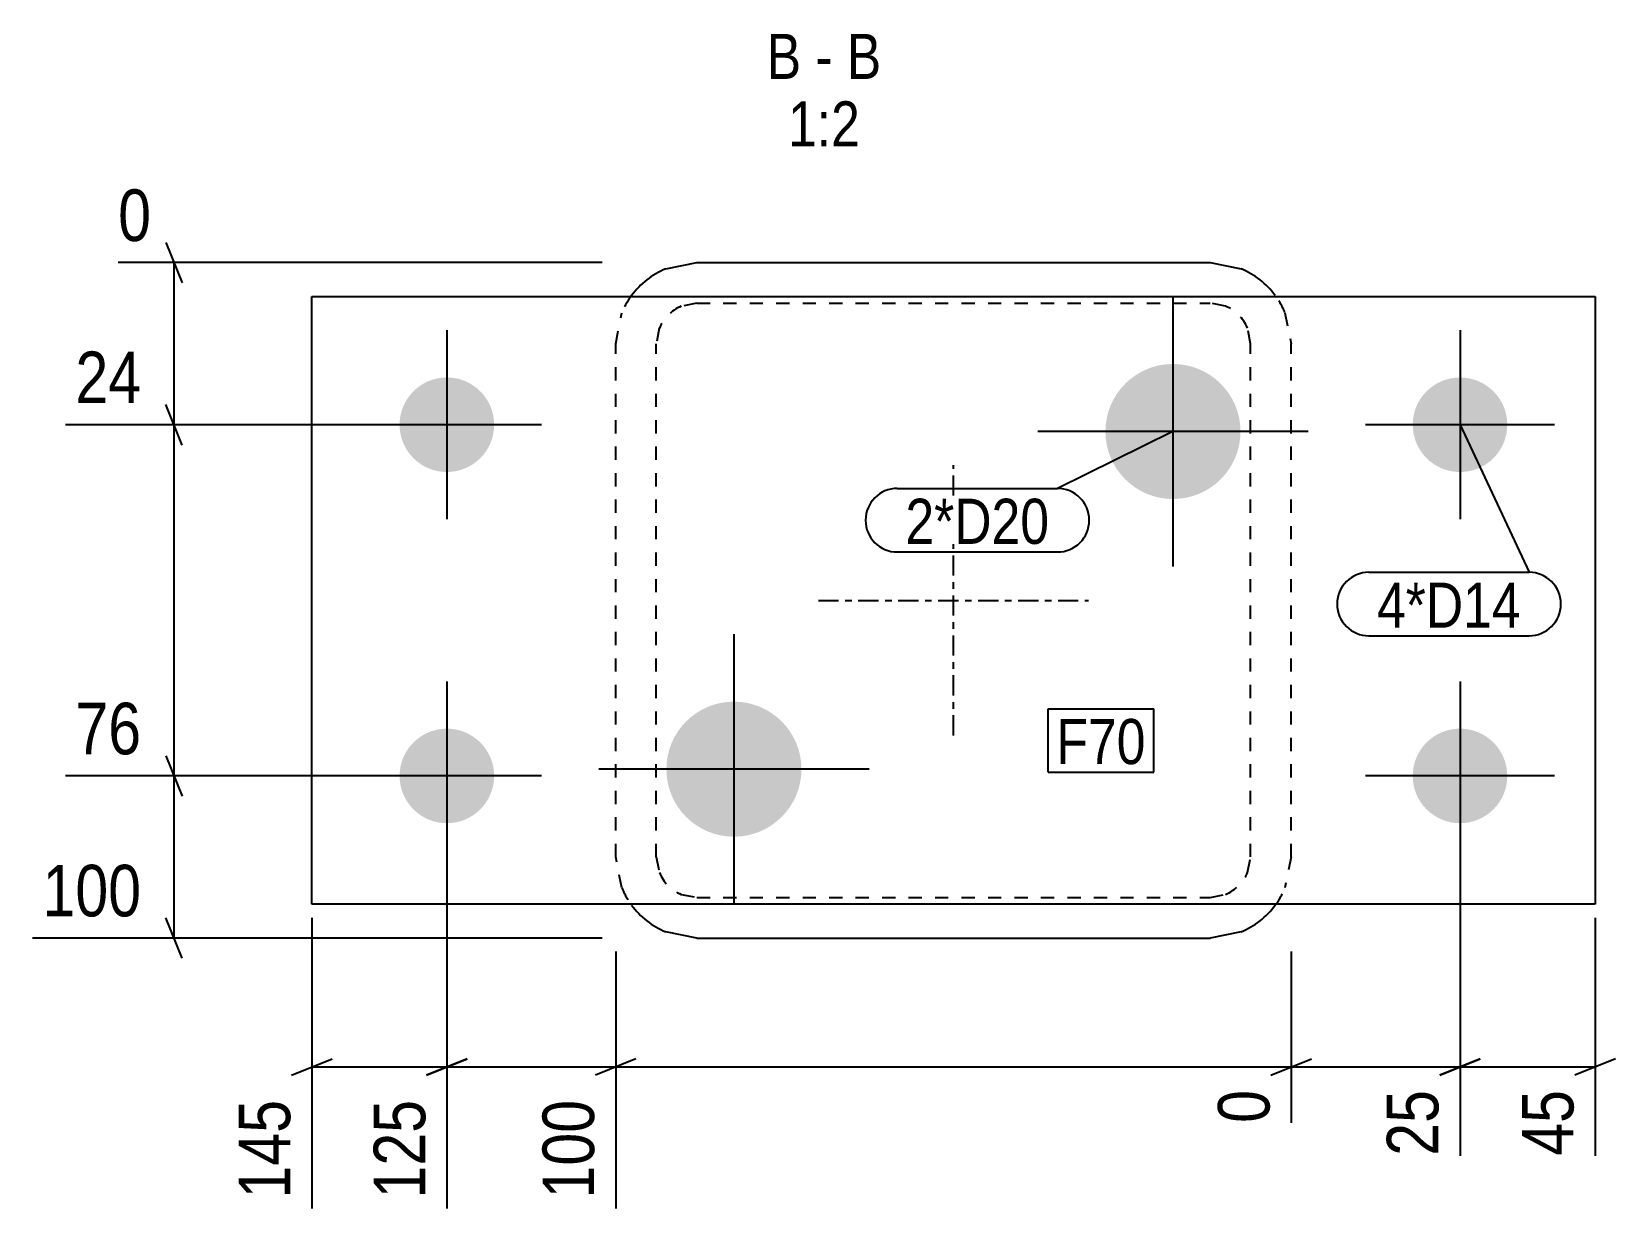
# Model space of a CAD drawing. Header units: millimetres. Extents: x 18 to 28554, y 3 to 713.
# Drawn here: x 6816.7 to 7051.2, y 4.7 to 179 of the extents above; entities that cross this region are included whole.
import ezdxf

# ---------------------------------------------------------------- set-up
doc = ezdxf.new("R2010")
doc.units = ezdxf.units.MM
doc.linetypes.add('DXK_LINE_DOT2', pattern=[3.9198, 1.9599, -1.9599])
doc.linetypes.add('DXK_LINE_DOT3', pattern=[5.9187, 2.979, -0.9799, 0.9799, -0.9799])
for name, color, linetype in [('MÅLSÆTNING', 7, 'Continuous'), ('STÅL', 7, 'Continuous'), ('TEKST', 7, 'Continuous')]:
    doc.layers.add(name, color=color, linetype=linetype)
doc.styles.add('Arial Narrow', font='ARIALN.TTF', dxfattribs={"height": 0.2})

msp = doc.modelspace()

# ---------------------------------------------------------------- hatches: boundary and pattern name
at = {"layer": 'STÅL', "linetype": 'Continuous'}
for points in [[(6995.66, 119.83, -1), (6975.66, 119.83, -1)], [(6878.16, 113.83, -1), (6878.16, 127.83, -1)], [(7028.16, 113.83, -1), (7028.16, 127.83, -1)], [(6930.66, 69.83, -1), (6910.66, 69.83, -1)], [(6878.16, 61.83, -1), (6878.16, 75.83, -1)], [(7028.16, 61.83, -1), (7028.16, 75.83, -1)]]:
    msp.add_hatch(color=96, dxfattribs=at).paths.add_polyline_path(points)

# ---------------------------------------------------------------- linework, layer by layer
at = {"layer": 'MÅLSÆTNING', "color": 7, "linetype": 'Continuous'}
for p, q in [((6836.57, 147.83), (6838.97, 141.83)), ((6901.16, 144.83), (6829.49, 144.83)), ((6837.77, 120.83), (6837.77, 144.83)), ((6838.97, 117.83), (6836.57, 123.83)), ((6838.97, 117.83), (6836.57, 123.83)), ((6876.16, 120.83), (6821.7, 120.83)), ((6876.16, 120.83), (6821.7, 120.83)), ((6837.77, 68.83), (6837.77, 120.83)), ((6836.57, 71.83), (6838.97, 65.83)), ((6836.57, 71.83), (6838.97, 65.83)), ((6876.16, 68.83), (6821.7, 68.83)), ((6876.16, 68.83), (6821.7, 68.83)), ((6837.77, 44.83), (6837.77, 68.83)), ((6878.16, 66.83), (6878.16, 4.8)), ((6878.16, 66.83), (6878.16, 4.8)), ((7028.16, 66.83), (7028.16, 12.59)), ((7028.16, 66.83), (7028.16, 12.59)), ((6838.97, 41.83), (6836.57, 47.83)), ((6858.16, 47.83), (6858.16, 4.8)), ((7048.16, 47.83), (7048.16, 12.59)), ((6901.16, 44.83), (6816.83, 44.83)), ((6903.16, 42.83), (6903.16, 4.8)), ((6903.16, 42.83), (6903.16, 4.8)), ((7003.16, 42.83), (7003.16, 17.46)), ((7003.16, 42.83), (7003.16, 17.46)), ((6855.16, 24.54), (6861.16, 26.94)), ((6881.16, 26.94), (6875.16, 24.54)), ((6875.16, 24.54), (6881.16, 26.94)), ((6906.16, 26.94), (6900.16, 24.54)), ((6906.16, 26.94), (6900.16, 24.54)), ((7000.16, 24.54), (7006.16, 26.94)), ((7000.16, 24.54), (7006.16, 26.94)), ((7031.16, 26.94), (7025.16, 24.54)), ((7051.16, 26.94), (7045.16, 24.54)), ((6858.16, 25.74), (6878.16, 25.74)), ((6878.16, 25.74), (6903.16, 25.74)), ((6903.16, 25.74), (7003.16, 25.74)), ((7003.16, 25.74), (7028.16, 25.74)), ((7028.16, 25.74), (7048.16, 25.74))]:
    msp.add_line(p, q, dxfattribs=at)
at = {"layer": 'STÅL', "color": 2, "linetype": 'Continuous'}
for p, q in [((6910.56, 143.92), (6915.16, 144.83)), ((6915.16, 144.83), (6991.16, 144.83)), ((6991.16, 144.83), (6995.75, 143.92)), ((6858.16, 49.83), (6858.16, 139.83)), ((6858.16, 139.83), (7048.16, 139.83)), ((7048.16, 139.83), (7048.16, 49.83)), ((7048.16, 49.83), (6858.16, 49.83)), ((6915.16, 44.83), (6910.56, 45.75)), ((6915.16, 44.83), (6991.16, 44.83)), ((6995.75, 45.75), (6991.16, 44.83))]:
    msp.add_line(p, q, dxfattribs=at)
at = {"layer": 'STÅL', "color": 7, "linetype": 'DXK_LINE_DOT2'}
for p, q in [((6915.16, 138.83), (6912.86, 138.38)), ((6915.16, 138.83), (6991.16, 138.83)), ((6993.45, 138.38), (6991.16, 138.83)), ((6903.16, 132.83), (6904.07, 137.42)), ((7002.24, 137.42), (7003.16, 132.83)), ((6909.61, 135.13), (6909.16, 132.83)), ((6997.16, 132.83), (6996.7, 135.13)), ((6903.16, 56.83), (6903.16, 132.83)), ((6909.16, 56.83), (6909.16, 132.83)), ((6997.16, 56.83), (6997.16, 132.83)), ((7003.16, 56.83), (7003.16, 132.83)), ((6904.07, 52.24), (6903.16, 56.83)), ((6909.16, 56.83), (6909.61, 54.54)), ((6996.7, 54.54), (6997.16, 56.83)), ((7003.16, 56.83), (7002.24, 52.24)), ((6912.86, 51.29), (6915.16, 50.83)), ((6915.16, 50.83), (6991.16, 50.83)), ((6991.16, 50.83), (6993.45, 51.29))]:
    msp.add_line(p, q, dxfattribs=at)
at = {"layer": 'STÅL', "color": 96, "linetype": 'Continuous'}
for p, q in [((6985.66, 139.83), (6985.66, 99.83)), ((6878.16, 134.83), (6878.16, 106.83)), ((7028.16, 134.83), (7028.16, 106.83)), ((6892.16, 120.83), (6864.16, 120.83)), ((7005.66, 119.83), (6965.66, 119.83)), ((7042.16, 120.83), (7014.16, 120.83)), ((6920.66, 89.83), (6920.66, 49.83)), ((6878.16, 82.83), (6878.16, 54.83)), ((7028.16, 82.83), (7028.16, 54.83)), ((6892.16, 68.83), (6864.16, 68.83)), ((6940.66, 69.83), (6900.66, 69.83)), ((7042.16, 68.83), (7014.16, 68.83))]:
    msp.add_line(p, q, dxfattribs=at)
at = {"layer": 'STÅL', "color": 7, "linetype": 'DXK_LINE_DOT3'}
for p, q in [((6953.16, 74.83), (6953.16, 114.83)), ((6933.16, 94.83), (6973.16, 94.83))]:
    msp.add_line(p, q, dxfattribs=at)
at = {"layer": 'STÅL', "color": 2, "linetype": 'Continuous'}
for centre, start, end in [((6915.16, 132.83), 112.5, 143.5514), ((6991.16, 132.83), 36.4486, 67.5), ((6915.16, 56.83), 216.4486, 247.5), ((6991.16, 56.83), 292.5, 323.5514)]:
    msp.add_arc(centre, 12, start, end, dxfattribs=at)
at = {"layer": 'STÅL', "color": 7, "linetype": 'DXK_LINE_DOT2'}
for centre, radius, start, end in [((6915.16, 132.83), 12, 143.5514, 157.5), ((6915.16, 132.83), 6, 112.5, 157.5), ((6991.16, 132.83), 6, 22.5, 67.5), ((6991.16, 132.83), 12, 22.5, 36.4486), ((6915.16, 56.83), 6, 202.5, 247.5), ((6991.16, 56.83), 6, 292.5, 337.5), ((6915.16, 56.83), 12, 202.5, 216.4486), ((6991.16, 56.83), 12, 323.5514, 337.5)]:
    msp.add_arc(centre, radius, start, end, dxfattribs=at)
at = {"layer": 'TEKST', "color": 7, "linetype": 'Continuous'}
for p, q in [((6985.66, 119.83), (6968.57, 111.39)), ((7028.16, 120.83), (7038.39, 98.98)), ((6944.85, 111.39), (6968.57, 111.39)), ((6944.85, 101.99), (6968.57, 101.99)), ((7014.67, 98.98), (7038.39, 98.98)), ((7014.67, 89.58), (7038.39, 89.58)), ((6967.2, 78.78), (6982.81, 78.78)), ((6967.2, 69.38), (6967.2, 78.78)), ((6982.81, 69.38), (6982.81, 78.78)), ((6967.2, 69.38), (6982.81, 69.38))]:
    msp.add_line(p, q, dxfattribs=at)
for centre, start, end in [((6944.85, 106.69), 90, 270), ((6968.57, 106.69), 270, 90), ((7014.67, 94.28), 90, 270), ((7038.39, 94.28), 270, 90)]:
    msp.add_arc(centre, 4.7, start, end, dxfattribs=at)

# ---------------------------------------------------------------- wipeouts: each hides what was drawn before it
at = {"color": 0, "linetype": 'Continuous'}
for points, layer in [([(6834.51, 122.43), (6834.51, 133.63), (6821.56, 133.63), (6821.56, 122.43)], 'MÅLSÆTNING'), ([(6834.51, 70.43), (6834.51, 81.63), (6821.56, 81.63), (6821.56, 70.43)], 'MÅLSÆTNING'), ([(6834.51, 46.43), (6834.51, 57.63), (6816.69, 57.63), (6816.69, 46.43)], 'MÅLSÆTNING'), ([(6856.56, 22.48), (6845.36, 22.48), (6845.36, 4.66), (6856.56, 4.66)], 'MÅLSÆTNING'), ([(6876.56, 22.48), (6865.36, 22.48), (6865.36, 4.66), (6876.56, 4.66)], 'MÅLSÆTNING'), ([(6901.56, 22.48), (6890.36, 22.48), (6890.36, 4.66), (6901.56, 4.66)], 'MÅLSÆTNING'), ([(6930.62, 172.03), (6930.62, 179.03), (6925.51, 179.03), (6925.51, 172.03)], 'TEKST'), ([(6935.27, 172.03), (6935.27, 179.03), (6932.72, 179.03), (6932.72, 172.03)], 'TEKST'), ([(6942.48, 172.03), (6942.48, 179.03), (6937.37, 179.03), (6937.37, 172.03)], 'TEKST'), ([(6939.33, 162.03), (6939.33, 169.03), (6928.66, 169.03), (6928.66, 162.03)], 'TEKST')]:
    msp.add_wipeout(points, dxfattribs=at).dxf.layer = layer
at = {"color": 0}
for points in [[(7037.19, 90.78), (7037.19, 97.78), (7015.87, 97.78), (7015.87, 90.78)], [(6981.61, 70.58), (6981.61, 77.58), (6968.4, 77.58), (6968.4, 70.58)]]:
    msp.add_wipeout(points, dxfattribs=at).dxf.layer = 'TEKST'

# ---------------------------------------------------------------- next in the draw order: texts
at = {"layer": 'MÅLSÆTNING', "color": 3, "linetype": 'Continuous', "style": 'Arial Narrow'}
for s, p in [('24', (6823.16, 124.03)), ('76', (6823.16, 72.03)), ('100', (6818.29, 48.03))]:
    msp.add_text(s, height=7.635, dxfattribs=at).set_placement(p)
for s, p in [('145', (6854.96, 6.26)), ('125', (6874.96, 6.26)), ('100', (6899.96, 6.26))]:
    msp.add_text(s, height=7.635, rotation=90.0002, dxfattribs=at).set_placement(p)
at = {"layer": 'TEKST', "color": 3, "linetype": 'Continuous', "style": 'Arial Narrow'}
for s, height, p in [('B', 6.68, (6925.51, 172.03)), ('B', 6.68, (6937.37, 172.03)), ('-', 6.68, (6932.72, 172.03)), ('1:2', 6.681, (6928.66, 162.03))]:
    msp.add_text(s, height=height, dxfattribs=at).set_placement(p)

# ---------------------------------------------------------------- next in the draw order: wipeouts: each hides what was drawn before it
at = {"color": 0, "linetype": 'Continuous'}
for points in [[(6835.97, 146.43), (6835.97, 157.63), (6827.89, 157.63), (6827.89, 146.43)], [(7001.56, 23.94), (6990.36, 23.94), (6990.36, 15.86), (7001.56, 15.86)], [(7026.56, 23.94), (7015.36, 23.94), (7015.36, 10.99), (7026.56, 10.99)], [(7046.56, 23.94), (7035.36, 23.94), (7035.36, 10.99), (7046.56, 10.99)]]:
    msp.add_wipeout(points, dxfattribs=at).dxf.layer = 'MÅLSÆTNING'
at = {"color": 0}
for points in [[(6967.37, 103.19), (6967.37, 110.19), (6946.05, 110.19), (6946.05, 103.19)], [(7037.19, 90.78), (7037.19, 97.78), (7015.87, 97.78), (7015.87, 90.78)], [(6981.61, 70.58), (6981.61, 77.58), (6968.4, 77.58), (6968.4, 70.58)]]:
    msp.add_wipeout(points, dxfattribs=at).dxf.layer = 'TEKST'

# ---------------------------------------------------------------- next in the draw order: linework, layer by layer
at = {"layer": 'MÅLSÆTNING', "color": 7, "linetype": 'Continuous'}
msp.add_line((7025.16, 24.54), (7031.16, 26.94), dxfattribs=at)

# ---------------------------------------------------------------- next in the draw order: texts
at = {"layer": 'MÅLSÆTNING', "color": 3, "linetype": 'Continuous', "style": 'Arial Narrow'}
msp.add_text('0', height=7.64, dxfattribs=at).set_placement((6829.49, 148.03))
for s, height, p in [('0', 7.64, (6999.96, 17.46)), ('25', 7.635, (7024.96, 12.59)), ('45', 7.635, (7044.96, 12.59))]:
    msp.add_text(s, height=height, rotation=90.0002, dxfattribs=at).set_placement(p)
at = {"layer": 'TEKST', "color": 3, "style": 'Arial Narrow'}
for s, p in [('4*D14', (7015.87, 90.78)), ('F70', (6968.4, 70.58))]:
    msp.add_text(s, height=6.681, dxfattribs=at).set_placement(p)

# ---------------------------------------------------------------- next in the draw order: wipeouts: each hides what was drawn before it
at = {"color": 0}
msp.add_wipeout([(6967.37, 103.19), (6967.37, 110.19), (6946.05, 110.19), (6946.05, 103.19)], dxfattribs=at).dxf.layer = 'TEKST'

# ---------------------------------------------------------------- next in the draw order: texts
at = {"layer": 'TEKST', "color": 3, "style": 'Arial Narrow'}
msp.add_text('2*D20', height=6.681, dxfattribs=at).set_placement((6946.05, 103.19))

doc.saveas('drawing.dxf')
